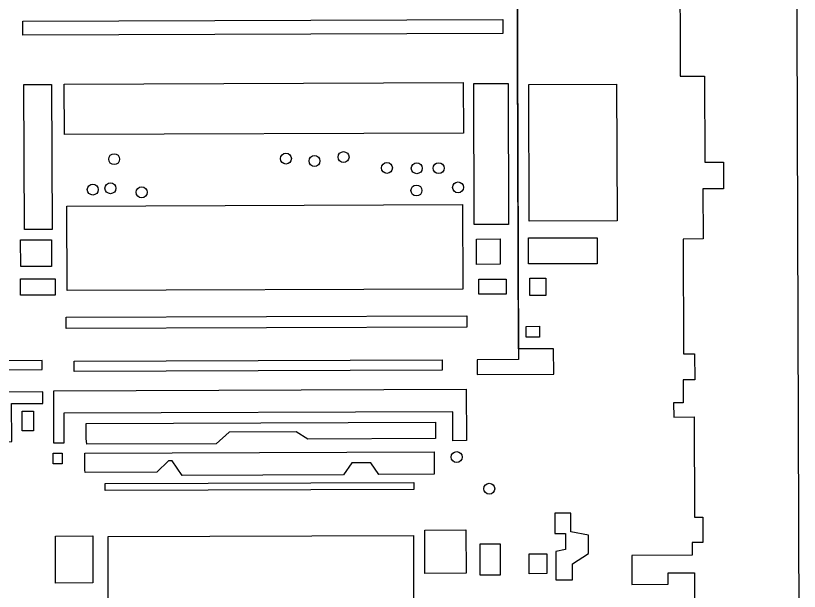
# Model space of a CAD drawing. Header units: millimetres. Extents: x 3191 to 879702, y -27549 to 222194.
# Drawn here: x 654940 to 656942, y 18337 to 19809 of the extents above; entities that cross this region are included whole.
import ezdxf

# ---------------------------------------------------------------- set-up
doc = ezdxf.new("R2010")
doc.units = ezdxf.units.MM
doc.header["$MEASUREMENT"] = 0
doc.layers.add('Grater', color=130, linetype='Continuous')

msp = doc.modelspace()

# ---------------------------------------------------------------- linework, layer by layer
at = {"layer": 'Grater'}
for points in [[(656146.22108, 25234.97818), (656201.38977, 25235.17167), (656216.00605, 21067.84397), (656422.70505, 21068.56893), (656422.855, 21025.81663), (656217.1797, 21025.09526), (656224.52918, 18929.64576), (656118.93198, 18929.2754), (656119.06291, 18891.94637), (656314.21187, 18892.63083), (656313.98526, 18957.24056), (656224.4335, 18956.92647)], [(652866.91874, 18390.63782), (652857.62894, 21039.30191), (656930.94339, 21053.58845), (656941.64869, 18001.34208), (653317.12207, 17988.62959)], [(656636.30034, 19978.68676), (656637.43923, 19653.97121), (656699.08396, 19654.18742), (656699.85519, 19434.29834), (656748.10276, 19434.46756), (656748.34163, 19366.3597), (656695.50965, 19366.1744), (656695.95867, 19238.15228), (656644.88479, 19237.97314), (656645.91458, 18944.36511), (656674.08867, 18944.46393), (656674.32137, 18878.11687), (656645.01231, 18878.01407), (656645.21742, 18819.53194), (656620.55953, 18819.44545), (656620.68725, 18783.03205), (656672.91836, 18783.21524), (656673.81837, 18526.60755), (656694.96006, 18526.6817), (656695.18667, 18462.07197), (656667.5912, 18461.97518), (656667.7045, 18429.67031), (656513.90425, 18429.13088), (656514.16371, 18355.15368), (656606.92011, 18355.47901), (656606.8171, 18384.8492), (656673.73612, 18385.08391), (656677.10602, 17424.2724)], [(656224.4335, 18956.92647), (656220.92773, 19956.47565)], [(654825.97946, 18903.79848), (655007.99831, 18904.43689), (655007.91885, 18927.09255), (654893.82047, 18926.69237), (654893.73146, 18952.07141), (654825.81098, 18951.83319), (654825.97946, 18903.79848)], [(654777.70925, 18719.72866), (654929.86268, 18720.26231), (654929.52269, 18817.20039), (655009.21574, 18817.4799), (655009.11092, 18847.36659), (654847.00977, 18846.79805), (654847.31798, 18758.92224), (654775.77004, 18758.6713), (654775.90664, 18719.72233), (654777.70925, 18719.72866)], [(655058.46433, 18716.25261), (655037.52293, 18716.17916), (655037.05316, 18850.11757), (656090.84418, 18853.81359), (656091.3044, 18722.59855), (656056.69878, 18722.47717), (656056.4399, 18796.29004), (655062.75805, 18792.80484), (655063.02649, 18716.26861), (655060.77879, 18716.26072)], [(655120.40146, 18728.27911), (655120.26724, 18766.54722), (656011.93485, 18769.67462), (656012.08183, 18727.7675), (655686.01016, 18726.62386), (655656.81523, 18744.74012), (655485.56751, 18744.1395), (655451.9766, 18714.86243), (655121.36502, 18713.70286), (655120.40146, 18728.27911)], [(655060.77879, 18716.26072), (655058.46433, 18716.25261)], [(655116.9876, 18648.32569), (655116.83823, 18690.91365), (656008.92868, 18694.04252), (656009.12886, 18636.96903), (655867.83558, 18636.47346), (655846.90063, 18666.2871), (655798.89786, 18666.11874), (655777.26333, 18635.24016), (655365.20059, 18633.79491), (655339.72247, 18670.87069), (655330.66492, 18670.83893), (655300.87894, 18641.73954), (655117.01297, 18641.09466), (655117.01297, 18641.09466)], [(655117.01297, 18641.09466), (655116.9876, 18648.32569)], [(656323.03892, 18366.45273), (656362.32124, 18366.59051), (656362.17629, 18407.91654), (656403.39957, 18433.80418), (656403.23323, 18481.23055), (656357.82866, 18489.20131), (656357.65995, 18537.3042), (656317.02347, 18537.16167), (656317.20642, 18484.99966), (656344.30126, 18485.09469), (656344.44302, 18444.67847), (656319.43202, 18439.49346), (656319.68824, 18366.44098), (656323.03892, 18366.45273)], [(655956.25328, 18471.92942), (655957.34125, 18161.73343), (655892.53816, 18161.50615), (655762.18374, 18176.38747), (655282.44527, 18174.70486), (655186.3752, 18147.87834), (655177.31851, 18147.84657), (655176.1621, 18477.55666), (655956.22395, 18480.29261), (655956.25328, 18471.92942)]]:
    msp.add_lwpolyline(points, dxfattribs=at)
for points in [[(654958.45247, 19759.35041), (654958.32847, 19794.7044), (656183.93327, 19799.00302), (656184.05727, 19763.64903)], [(655064.40887, 19505.11418), (655063.95624, 19634.16616), (656083.12054, 19637.74072), (656083.57317, 19508.68874)], [(654962.36785, 19262.14685), (654961.06814, 19632.71372), (655031.72591, 19632.96154), (655033.02562, 19262.39467)], [(656111.13168, 19275.09748), (656109.86738, 19635.56908), (656197.68329, 19635.87708), (656198.94759, 19275.40548)], [(656251.84092, 19283.47949), (656250.61417, 19633.2454), (656474.71612, 19634.03141), (656475.94288, 19284.2655)], [(655071.18447, 19106.12632), (655070.42628, 19322.29773), (656080.99107, 19325.84213), (656081.74926, 19109.67073)], [(656117.11958, 19173.17847), (656116.89239, 19237.95255), (656177.13509, 19238.16384), (656177.36228, 19173.38977)], [(656249.97645, 19174.20791), (656249.74334, 19240.67236), (656424.84107, 19241.28649), (656425.07419, 19174.82204)], [(654952.75057, 19167.89726), (654952.51227, 19235.84078), (655031.2929, 19236.11709), (655031.5312, 19168.17357)], [(656253.08529, 19093.66696), (656252.92916, 19138.18006), (656294.03307, 19138.32422), (656294.18919, 19093.81112)], [(654952.09555, 19094.50379), (654951.94939, 19136.17613), (655040.69999, 19136.48741), (655040.84615, 19094.81507)], [(656123.01665, 19097.15501), (656122.88227, 19135.47008), (656192.69437, 19135.71494), (656192.82875, 19097.39986)], [(655069.29969, 19008.89271), (655069.19808, 19037.86379), (656092.03321, 19041.45124), (656092.13482, 19012.48016)], [(656243.88923, 18987.18698), (656243.7924, 19014.79637), (656278.13096, 19014.91681), (656278.22779, 18987.30742)], [(656029.04665, 18928.88971), (656029.13888, 18902.59505), (655089.53525, 18899.29953), (655089.44303, 18925.59419)], [(654956.67135, 18747.98955), (654956.49678, 18797.76158), (654985.0492, 18797.86172), (654985.22376, 18748.08969)], [(655035.37206, 18663.18253), (655035.2749, 18690.88583), (655058.90909, 18690.96872), (655059.00625, 18663.26542)], [(655168.80526, 18595.07227), (655168.74177, 18613.17333), (655956.65931, 18615.93683), (655956.72279, 18597.83578)], [(655041.91334, 18358.68172), (655041.49283, 18478.57735), (655136.95557, 18478.91217), (655137.37608, 18359.01654)], [(655985.31442, 18383.30119), (655984.92602, 18494.04048), (656090.19777, 18494.40971), (656090.58617, 18383.67041)], [(656126.42112, 18378.36055), (656126.13933, 18458.7031), (656177.15195, 18458.88202), (656177.43374, 18378.53947)], [(656251.87095, 18382.46313), (656251.69274, 18433.2721), (656296.39171, 18433.42887), (656296.56992, 18382.6199)]]:
    msp.add_lwpolyline(points, close=True, dxfattribs=at)
for centre in [(655630.11048, 19443.63295), (655777.38468, 19447.3805), (655191.48302, 19442.09453), (655703.24057, 19437.4391), (655888.21748, 19419.79829), (655964.55209, 19418.99291), (656020.45474, 19419.18898), (655136.92836, 19364.46405), (655182.06739, 19367.85337), (656070.0841, 19369.90651), (655261.65932, 19357.37807), (655963.67563, 19361.98651), (656066.47772, 18680.50005), (656149.61519, 18599.6316)]:
    msp.add_circle(centre, 13.98538, dxfattribs=at)

doc.saveas('drawing.dxf')
